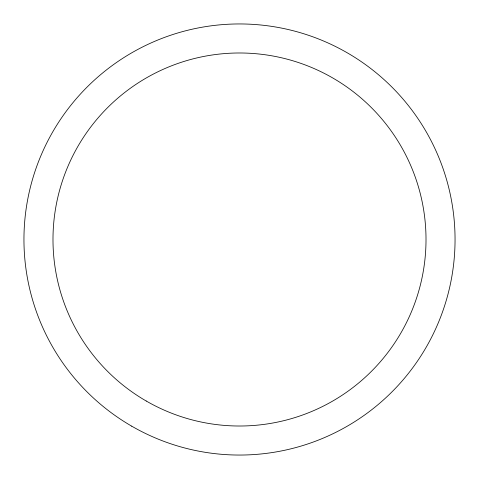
<?xml version="1.0" encoding="UTF-8"?>
<svg xmlns="http://www.w3.org/2000/svg" width="479" height="479" viewBox="0 0 479 479"><rect width="100%" height="100%" fill="white"/><g stroke="black" fill="none" stroke-linecap="round" stroke-linejoin="round"><path stroke-width="0.72" d="M131.725 426.172A215.55 215.55 0 0 0 455.05 239.5A215.55 215.55 0 0 0 131.725 52.828A215.55 215.55 0 0 0 131.725 426.172M146.245 401.025A186.511 186.511 0 0 0 426.011 239.5A186.511 186.511 0 0 0 146.245 77.975A186.511 186.511 0 0 0 146.245 401.025"/></g></svg>
